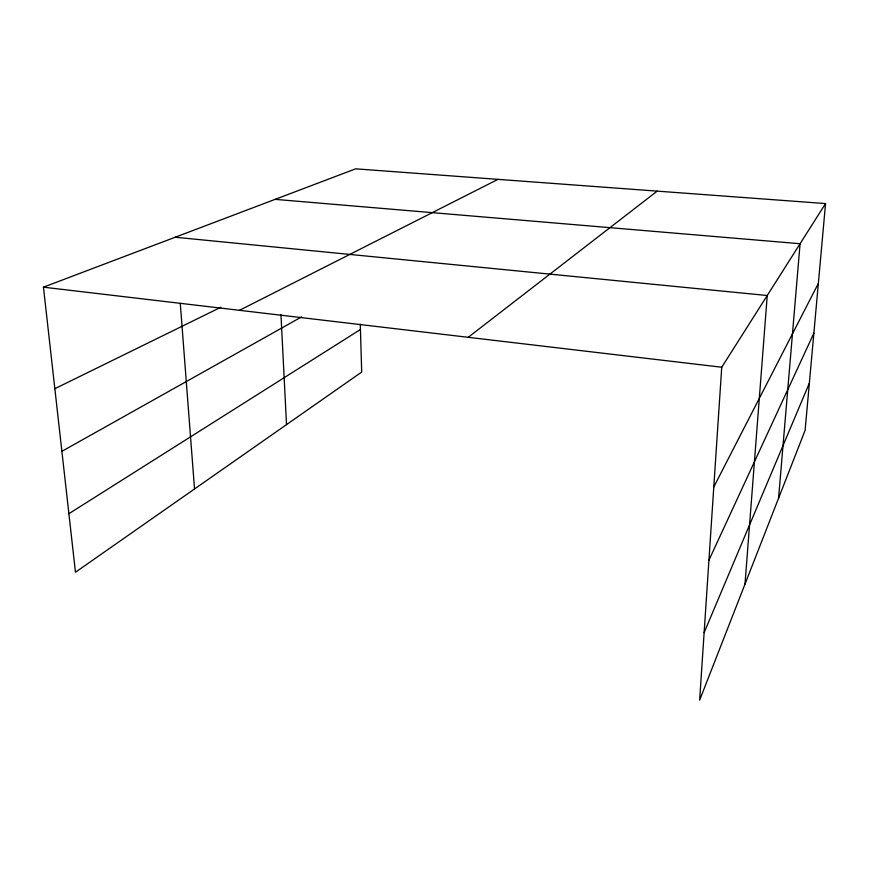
<?xml version="1.0" encoding="UTF-8"?>
<svg xmlns="http://www.w3.org/2000/svg" width="869" height="869" viewBox="0 0 869 869"><rect width="100%" height="100%" fill="white"/><g stroke="black" fill="none" stroke-linecap="round" stroke-linejoin="round"><path stroke-width="1.3" d="M825.55 203.574L721.737 367.239L699.643 700.164L805.107 430.351L825.55 203.574L355.66 168.836L43.45 287.172L75.462 572.236L361.7 372.051L360.277 324.224M744.994 584.12L767.24 295.514L175.19 237.237M778.57 498.241L800.077 243.733L275.125 199.359M704.118 632.654L809.365 383.131M708.93 560.233L813.862 333.185M713.786 487.009L818.348 283.424M468.239 337.313L657.192 191.126M68.89 513.709L360.439 329.503M61.884 451.337L301.586 316.903M239.486 310.309L497.98 179.351M54.845 388.704L220.878 307.246M43.45 287.172L721.737 367.239M180.274 303.357L194.537 488.965M280.959 314.73L286.52 424.637"/></g></svg>
